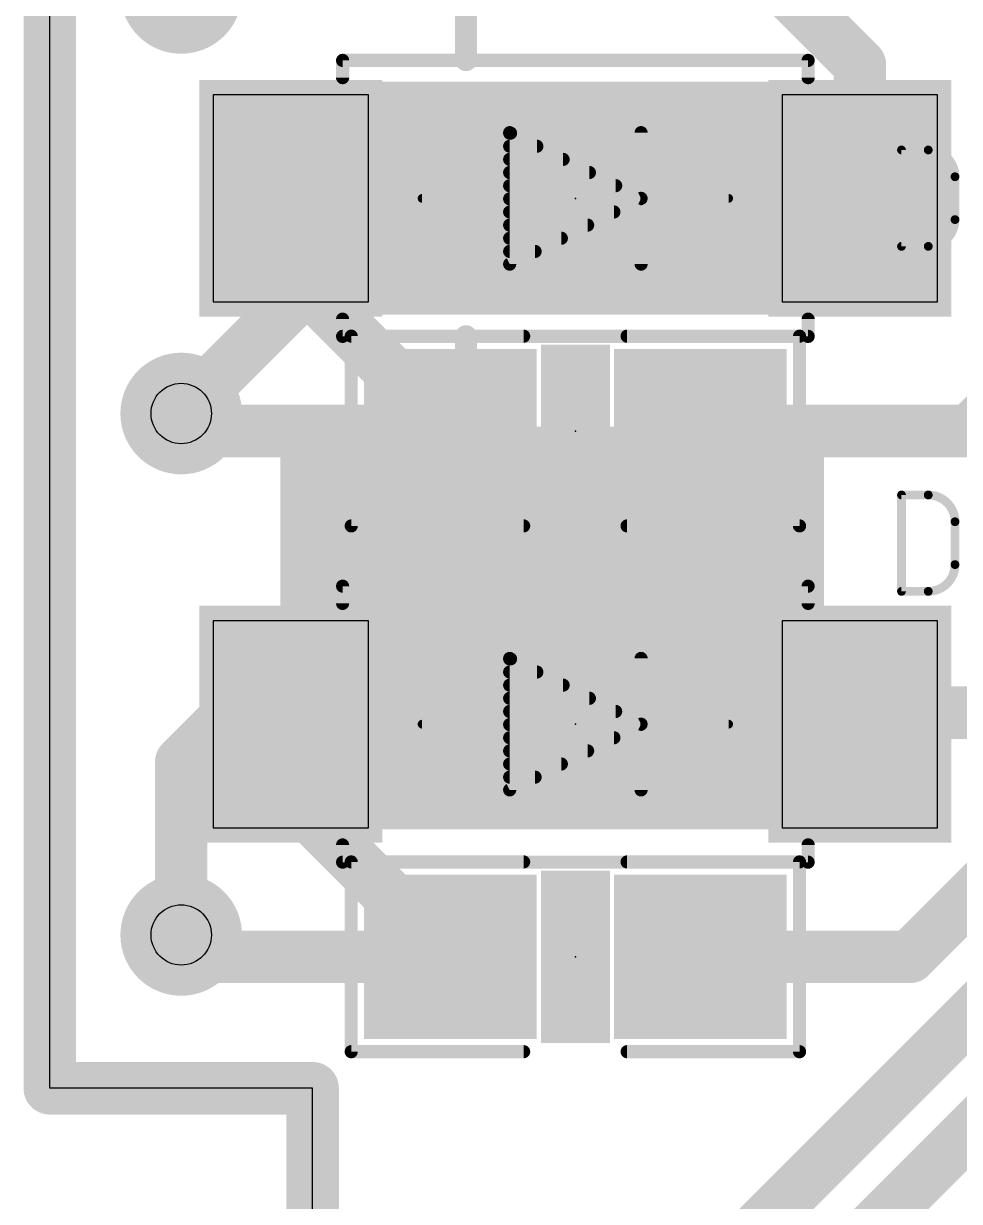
# Model space of a CAD drawing. Extents: x 40.2 to 61.4, y 22.5 to 56.
# Drawn here: x 40.23 to 45.66, y 28.55 to 35.38 of the extents above; entities that cross this region are included whole.
import ezdxf

# ---------------------------------------------------------------- set-up
doc = ezdxf.new("R2010")
doc.units = 0
for name, color, linetype in [('1', 12, 'CONTINUOUS'), ('16', 132, 'CONTINUOUS'), ('18', 122, 'CONTINUOUS'), ('20', 31, 'CONTINUOUS'), ('21', 251, 'CONTINUOUS'), ('22', 251, 'CONTINUOUS'), ('24', 53, 'CONTINUOUS'), ('29', 251, 'CONTINUOUS'), ('30', 251, 'CONTINUOUS'), ('31', 251, 'CONTINUOUS'), ('32', 251, 'CONTINUOUS'), ('42', 132, 'CONTINUOUS'), ('44', 251, 'CONTINUOUS'), ('51', 251, 'CONTINUOUS'), ('52', 251, 'CONTINUOUS')]:
    doc.layers.add(name, color=color, linetype=linetype)

# ---------------------------------------------------------------- blocks, each defined once
blk = doc.blocks.new('RECT')
blk.add_solid([(-0.5, -0.5), (0.5, -0.5), (-0.5, 0.5), (0.5, 0.5)])
blk = doc.blocks.new('ROUNDV')
at = {"const_width": 0.5}
blk.add_lwpolyline([(0, -0.25, 1), (0, 0.25, 1), (0, -0.25)], format="xyb", dxfattribs=at)

msp = doc.modelspace()

# ---------------------------------------------------------------- linework, layer by layer
at = {"layer": '1'}
for points, const_width in [([(40.386, 29.21), (40.386, 51.816)], 0.3048), ([(43.3, 34.37), (42.164, 34.37)], 0.3048), ([(42.164, 34.1376), (42.164, 34.37)], 0.3048), ([(41.148, 33.1216), (42.164, 34.1376)], 0.3048), ([(41.148, 31.1), (42.418, 32.37)], 0.3048), ([(43.3, 32.37), (42.418, 32.37)], 0.1524), ([(41.148, 30.099), (41.148, 31.1)], 0.3048), ([(41.91, 29.21), (40.386, 29.21)], 0.3048), ([(41.91, 22.606), (41.91, 29.21)], 0.3048)]:
    msp.add_lwpolyline(points, dxfattribs=dict(at, const_width=const_width))
for points, const_width in [([(42.164, 34.4462, 1), (42.164, 34.2938)], 0.1524), ([(42.2402, 34.37, 1), (42.0878, 34.37)], 0.1524), ([(43.3, 34.2938, 1), (43.3, 34.4462)], 0.1524), ([(42.2179, 34.0837, 1), (42.1101, 34.1915)], 0.1524), ([(42.0878, 34.1376, 1), (42.2402, 34.1376)], 0.1524), ([(41.0941, 33.1755, 1), (41.2019, 33.0677)], 0.1524), ([(42.4719, 32.3161, 1), (42.3641, 32.4239)], 0.1524), ([(42.418, 32.4081, 1), (42.418, 32.3319)], 0.0762), ([(43.3, 32.3319, 1), (43.3, 32.4081)], 0.0762), ([(41.2242, 31.1, 1), (41.0718, 31.1)], 0.1524), ([(41.0941, 31.1539, 1), (41.2019, 31.0461)], 0.1524), ([(41.0718, 30.099, 1), (41.2242, 30.099)], 0.1524), ([(40.386, 29.2862, 1), (40.386, 29.1338)], 0.1524), ([(41.9862, 29.21, 1), (41.8338, 29.21)], 0.1524), ([(41.91, 29.1338, 1), (41.91, 29.2862)], 0.1524), ([(40.3098, 29.21, 1), (40.4622, 29.21)], 0.1524)]:
    msp.add_lwpolyline(points, format="xyb", dxfattribs=dict(at, const_width=const_width))
at = {"layer": '16'}
for p, q in [((42.234, 34.9687), (41.334, 34.9687)), ((41.334, 34.9687), (41.334, 33.7687)), ((42.234, 34.7687), (42.234, 34.9687)), ((45.534, 34.9687), (44.634, 34.9687)), ((44.634, 34.9687), (44.634, 34.7687)), ((45.534, 33.7687), (45.534, 34.9687)), ((42.234, 33.7687), (42.234, 34.7687)), ((44.634, 34.7687), (44.634, 33.9687)), ((44.634, 33.9687), (44.634, 33.7687)), ((41.334, 33.7687), (42.234, 33.7687)), ((44.634, 33.7687), (45.534, 33.7687)), ((42.234, 31.9207), (41.334, 31.9207)), ((41.334, 31.9207), (41.334, 30.7207)), ((42.234, 31.7207), (42.234, 31.9207)), ((45.534, 31.9207), (44.634, 31.9207)), ((44.634, 31.9207), (44.634, 31.7207)), ((45.534, 30.7207), (45.534, 31.9207)), ((42.234, 30.7207), (42.234, 31.7207)), ((44.634, 31.7207), (44.634, 30.9207)), ((44.634, 30.9207), (44.634, 30.7207)), ((41.334, 30.7207), (42.234, 30.7207)), ((44.634, 30.7207), (45.534, 30.7207))]:
    msp.add_line(p, q, dxfattribs=at)
for points, const_width in [([(40.386, 29.21), (40.386, 51.816)], 0.3048), ([(44.159, 36.068), (45.084, 35.143)], 0.3048), ([(45.084, 35.143), (45.084, 34.3687)], 0.3048), ([(41.784, 34.3687), (41.784, 33.945)], 0.3048), ([(41.784, 33.945), (42.709, 33.02)], 0.3048), ([(46.1518, 33.4535), (45.7183, 33.02)], 0.3048), ([(41.2496, 33.02), (41.148, 33.1216)], 0.3048), ([(42.709, 33.02), (41.2496, 33.02)], 0.3048), ([(45.7183, 33.02), (44.159, 33.02)], 0.3048), ([(48.2524, 32.1634), (43.185, 27.096)], 0.3048), ([(45.374, 29.972), (47.498, 32.095)], 0.3048), ([(48.7286, 31.9718), (44.45, 27.6932)], 0.3048), ([(45.1501, 31.3868), (46.1322, 31.3868)], 0.3048), ([(41.784, 31.3207), (41.784, 30.897)], 0.3048), ([(45.084, 31.3207), (45.1501, 31.3868)], 0.1524), ([(41.784, 30.897), (42.709, 29.972)], 0.3048), ([(41.3512, 29.972), (41.148, 30.099)], 0.3048), ([(42.709, 29.972), (41.3512, 29.972)], 0.3048), ([(44.159, 29.972), (45.374, 29.972)], 0.3048), ([(41.91, 29.21), (40.386, 29.21)], 0.3048), ([(41.91, 22.606), (41.91, 29.21)], 0.3048)]:
    msp.add_lwpolyline(points, dxfattribs=dict(at, const_width=const_width))
for points, const_width in [([(45.1602, 35.143, 1), (45.0078, 35.143)], 0.1524), ([(45.0301, 35.0891, 1), (45.1379, 35.1969)], 0.1524), ([(41.8602, 34.3687, 1), (41.7078, 34.3687)], 0.1524), ([(45.0078, 34.3687, 1), (45.1602, 34.3687)], 0.1524), ([(41.8379, 33.9989, 1), (41.7301, 33.8911)], 0.1524), ([(41.7078, 33.945, 1), (41.8602, 33.945)], 0.1524), ([(41.2019, 33.1755, 1), (41.0941, 33.0677)], 0.1524), ([(41.2496, 33.0962, 1), (41.2496, 32.9438)], 0.1524), ([(41.1957, 32.9661, 1), (41.3035, 33.0739)], 0.1524), ([(42.6551, 32.9661, 1), (42.7629, 33.0739)], 0.1524), ([(42.709, 32.9438, 1), (42.709, 33.0962)], 0.1524), ([(44.159, 33.0962, 1), (44.159, 32.9438)], 0.1524), ([(45.6644, 33.0739, 1), (45.7722, 32.9661)], 0.1524), ([(45.7183, 32.9438, 1), (45.7183, 33.0962)], 0.1524), ([(45.1501, 31.463, 1), (45.1501, 31.3106)], 0.1524), ([(41.8602, 31.3207, 1), (41.7078, 31.3207)], 0.1524), ([(45.177, 31.3598, 1), (45.1231, 31.4137)], 0.0762), ([(45.0571, 31.3477, 1), (45.1109, 31.2938)], 0.0762), ([(41.8379, 30.9509, 1), (41.7301, 30.8431)], 0.1524), ([(41.7078, 30.897, 1), (41.8602, 30.897)], 0.1524), ([(41.1884, 30.1636, 1), (41.1076, 30.0344)], 0.1524), ([(41.3512, 30.0482, 1), (41.3512, 29.8958)], 0.1524), ([(41.3108, 29.9074, 1), (41.3916, 30.0366)], 0.1524), ([(42.709, 29.8958, 1), (42.709, 30.0482)], 0.1524), ([(44.159, 30.0482, 1), (44.159, 29.8958)], 0.1524), ([(45.374, 29.8958, 1), (45.374, 30.0482)], 0.1524), ([(42.6551, 29.9181, 1), (42.7629, 30.0259)], 0.1524), ([(45.3201, 30.0259, 1), (45.4279, 29.9181)], 0.1524), ([(40.386, 29.2862, 1), (40.386, 29.1338)], 0.1524), ([(41.9862, 29.21, 1), (41.8338, 29.21)], 0.1524), ([(41.91, 29.1338, 1), (41.91, 29.2862)], 0.1524), ([(40.3098, 29.21, 1), (40.4622, 29.21)], 0.1524)]:
    msp.add_lwpolyline(points, format="xyb", dxfattribs=dict(at, const_width=const_width))
at = {"layer": '20'}
for p, q in [((40.386, 29.21), (40.386, 51.816)), ((41.91, 29.21), (40.386, 29.21)), ((41.91, 22.606), (41.91, 29.21))]:
    msp.add_line(p, q, dxfattribs=at)
at = {"layer": '21', "const_width": 0.127}
for points in [[(42.8, 35.17), (42.8, 35.57)], [(42.8, 33.17), (42.8, 33.57)], [(42.8, 31.37), (42.8, 31.57)], [(58.8, 31.37), (42.8, 31.37)]]:
    msp.add_lwpolyline(points, dxfattribs=at)
at = {"layer": '21', "const_width": 0.0635}
for points in [[(42.7683, 35.17, 1), (42.8318, 35.17)], [(42.8318, 33.57, 1), (42.7683, 33.57)], [(42.7683, 33.17, 1), (42.8318, 33.17)], [(42.8318, 31.57, 1), (42.7683, 31.57)], [(42.8, 31.4017, 1), (42.8, 31.3383)], [(42.7683, 31.37, 1), (42.8318, 31.37)]]:
    msp.add_lwpolyline(points, format="xyb", dxfattribs=at)
at = {"layer": '22'}
for points, const_width in [([(42.084, 35.1878, 1), (42.084, 35.1497)], 0.0381), ([(42.1031, 35.1687, 1), (42.065, 35.1687)], 0.0381), ([(44.803, 35.1687, 1), (44.7649, 35.1687)], 0.0381), ([(44.784, 35.1497, 1), (44.784, 35.1878)], 0.0381), ([(42.065, 35.0687, 1), (42.1031, 35.0687)], 0.0381), ([(44.7649, 35.0687, 1), (44.803, 35.0687)], 0.0381), ([(44.734, 34.8437, 1), (44.734, 34.8937, 1), (44.734, 34.8437)], 0.05), ([(43.0615, 34.7668, 1), (43.0445, 34.7327)], 0.0381), ([(43.0721, 34.7497, 1), (43.034, 34.7497)], 0.0381), ([(43.053, 34.7662, 1), (43.053, 34.7281)], 0.0381), ([(43.0581, 34.7281, 1), (43.0581, 34.7662)], 0.0381), ([(43.8341, 34.7497, 1), (43.796, 34.7497)], 0.0381), ([(43.053, 34.69, 1), (43.053, 34.6519)], 0.0381), ([(43.2105, 34.6519, 1), (43.2105, 34.69)], 0.0381), ([(43.053, 34.6138, 1), (43.053, 34.5757)], 0.0381), ([(43.3629, 34.5757, 1), (43.3629, 34.6138)], 0.0381), ([(43.053, 34.5376, 1), (43.053, 34.4995)], 0.0381), ([(43.5153, 34.4995, 1), (43.5153, 34.5376)], 0.0381), ([(43.053, 34.4614, 1), (43.053, 34.4233)], 0.0381), ([(43.6677, 34.4233, 1), (43.6677, 34.4614)], 0.0381), ([(42.545, 34.3814, 1), (42.545, 34.356)], 0.0254), ([(43.053, 34.3852, 1), (43.053, 34.3471)], 0.0381), ([(43.8235, 34.3517, 1), (43.8065, 34.3858)], 0.0381), ([(43.8065, 34.3517, 1), (43.8235, 34.3858)], 0.0381), ([(43.8099, 34.3471, 1), (43.8099, 34.3852)], 0.0381), ([(44.323, 34.356, 1), (44.323, 34.3814)], 0.0254), ([(43.053, 34.309, 1), (43.053, 34.2709)], 0.0381), ([(43.6575, 34.2709, 1), (43.6575, 34.309)], 0.0381), ([(43.053, 34.2328, 1), (43.053, 34.1947)], 0.0381), ([(43.5051, 34.1947, 1), (43.5051, 34.2328)], 0.0381), ([(43.053, 34.1566, 1), (43.053, 34.1185)], 0.0381), ([(43.3527, 34.1185, 1), (43.3527, 34.1566)], 0.0381), ([(43.053, 34.0804, 1), (43.053, 34.0423)], 0.0381), ([(43.2003, 34.0423, 1), (43.2003, 34.0804)], 0.0381), ([(43.0445, 34.0048, 1), (43.0615, 33.9707)], 0.0381), ([(43.034, 33.9877, 1), (43.0721, 33.9877)], 0.0381), ([(43.796, 33.9877, 1), (43.8341, 33.9877)], 0.0381), ([(42.1031, 33.6687, 1), (42.065, 33.6687)], 0.0381), ([(44.803, 33.6687, 1), (44.7649, 33.6687)], 0.0381), ([(42.084, 33.5878, 1), (42.084, 33.5497)], 0.0381), ([(42.134, 33.5891, 1), (42.134, 33.551)], 0.0381), ([(42.1531, 33.57, 1), (42.115, 33.57)], 0.0381), ([(43.134, 33.551, 1), (43.134, 33.5891)], 0.0381), ([(43.734, 33.5891, 1), (43.734, 33.551)], 0.0381), ([(44.7531, 33.57, 1), (44.715, 33.57)], 0.0381), ([(44.734, 33.551, 1), (44.734, 33.5891)], 0.0381), ([(44.784, 33.5497, 1), (44.784, 33.5878)], 0.0381), ([(42.065, 33.5687, 1), (42.1031, 33.5687)], 0.0381), ([(44.7649, 33.5687, 1), (44.803, 33.5687)], 0.0381), ([(42.134, 32.489, 1), (42.134, 32.4509)], 0.0381), ([(43.134, 32.4509, 1), (43.134, 32.489)], 0.0381), ([(43.734, 32.489, 1), (43.734, 32.4509)], 0.0381), ([(44.734, 32.4509, 1), (44.734, 32.489)], 0.0381), ([(42.115, 32.47, 1), (42.1531, 32.47)], 0.0381), ([(44.715, 32.47, 1), (44.7531, 32.47)], 0.0381), ([(42.084, 32.1398, 1), (42.084, 32.1017)], 0.0381), ([(42.1031, 32.1207, 1), (42.065, 32.1207)], 0.0381), ([(44.803, 32.1207, 1), (44.7649, 32.1207)], 0.0381), ([(44.784, 32.1017, 1), (44.784, 32.1398)], 0.0381), ([(42.065, 32.0207, 1), (42.1031, 32.0207)], 0.0381), ([(44.7649, 32.0207, 1), (44.803, 32.0207)], 0.0381), ([(44.734, 31.7957, 1), (44.734, 31.8457, 1), (44.734, 31.7957)], 0.05), ([(43.0615, 31.7188, 1), (43.0445, 31.6847)], 0.0381), ([(43.0721, 31.7017, 1), (43.034, 31.7017)], 0.0381), ([(43.053, 31.7183, 1), (43.053, 31.6802)], 0.0381), ([(43.0581, 31.6802, 1), (43.0581, 31.7183)], 0.0381), ([(43.8341, 31.7017, 1), (43.796, 31.7017)], 0.0381), ([(43.053, 31.6421, 1), (43.053, 31.604)], 0.0381), ([(43.2105, 31.604, 1), (43.2105, 31.6421)], 0.0381), ([(43.053, 31.5659, 1), (43.053, 31.5278)], 0.0381), ([(43.3629, 31.5278, 1), (43.3629, 31.5659)], 0.0381), ([(43.053, 31.4897, 1), (43.053, 31.4516)], 0.0381), ([(43.5153, 31.4516, 1), (43.5153, 31.4897)], 0.0381), ([(43.053, 31.4135, 1), (43.053, 31.3754)], 0.0381), ([(43.6677, 31.3754, 1), (43.6677, 31.4135)], 0.0381), ([(42.545, 31.3334, 1), (42.545, 31.308)], 0.0254), ([(43.053, 31.3373, 1), (43.053, 31.2992)], 0.0381), ([(43.8235, 31.3037, 1), (43.8065, 31.3378)], 0.0381), ([(43.8065, 31.3037, 1), (43.8235, 31.3378)], 0.0381), ([(43.8099, 31.2992, 1), (43.8099, 31.3373)], 0.0381), ([(44.323, 31.308, 1), (44.323, 31.3334)], 0.0254), ([(43.053, 31.2611, 1), (43.053, 31.223)], 0.0381), ([(43.6575, 31.223, 1), (43.6575, 31.2611)], 0.0381), ([(43.053, 31.1849, 1), (43.053, 31.1468)], 0.0381), ([(43.5051, 31.1468, 1), (43.5051, 31.1849)], 0.0381), ([(43.053, 31.1087, 1), (43.053, 31.0706)], 0.0381), ([(43.3527, 31.0706, 1), (43.3527, 31.1087)], 0.0381), ([(43.053, 31.0325, 1), (43.053, 30.9944)], 0.0381), ([(43.2003, 30.9944, 1), (43.2003, 31.0325)], 0.0381), ([(43.0445, 30.9568, 1), (43.0615, 30.9227)], 0.0381), ([(43.034, 30.9397, 1), (43.0721, 30.9397)], 0.0381), ([(43.796, 30.9397, 1), (43.8341, 30.9397)], 0.0381), ([(42.1031, 30.6207, 1), (42.065, 30.6207)], 0.0381), ([(44.803, 30.6207, 1), (44.7649, 30.6207)], 0.0381), ([(42.084, 30.5398, 1), (42.084, 30.5017)], 0.0381), ([(42.065, 30.5207, 1), (42.1031, 30.5207)], 0.0381), ([(42.134, 30.5411, 1), (42.134, 30.503)], 0.0381), ([(42.1531, 30.522, 1), (42.115, 30.522)], 0.0381), ([(43.134, 30.503, 1), (43.134, 30.5411)], 0.0381), ([(43.734, 30.5411, 1), (43.734, 30.503)], 0.0381), ([(44.7531, 30.522, 1), (44.715, 30.522)], 0.0381), ([(44.734, 30.503, 1), (44.734, 30.5411)], 0.0381), ([(44.7649, 30.5207, 1), (44.803, 30.5207)], 0.0381), ([(44.784, 30.5017, 1), (44.784, 30.5398)], 0.0381), ([(42.134, 29.4411, 1), (42.134, 29.403)], 0.0381), ([(42.115, 29.422, 1), (42.1531, 29.422)], 0.0381), ([(43.134, 29.403, 1), (43.134, 29.4411)], 0.0381), ([(43.734, 29.4411, 1), (43.734, 29.403)], 0.0381), ([(44.715, 29.422, 1), (44.7531, 29.422)], 0.0381), ([(44.734, 29.403, 1), (44.734, 29.4411)], 0.0381)]:
    msp.add_lwpolyline(points, format="xyb", dxfattribs=dict(at, const_width=const_width))
for points, const_width in [([(44.784, 35.1687), (42.084, 35.1687)], 0.0762), ([(42.084, 35.1687), (42.084, 35.0687)], 0.0762), ([(44.784, 35.0687), (44.784, 35.1687)], 0.0762), ([(43.053, 33.9877), (43.053, 34.7497)], 0.0762), ([(43.053, 34.7497), (43.815, 34.3687)], 0.0762), ([(43.053, 34.7472), (43.0581, 34.7472)], 0.0762), ([(43.815, 33.9877), (43.815, 34.7497)], 0.0762), ([(43.053, 34.671), (43.2105, 34.671)], 0.0762), ([(43.053, 34.5948), (43.3629, 34.5948)], 0.0762), ([(43.053, 34.5186), (43.5153, 34.5186)], 0.0762), ([(43.053, 34.4424), (43.6677, 34.4424)], 0.0762), ([(42.545, 34.3687), (44.323, 34.3687)], 0.0508), ([(43.815, 34.3687), (43.053, 33.9877)], 0.0762), ([(43.053, 34.3662), (43.8099, 34.3662)], 0.0762), ([(43.053, 34.29), (43.6575, 34.29)], 0.0762), ([(43.053, 34.2138), (43.5051, 34.2138)], 0.0762), ([(43.053, 34.1376), (43.3527, 34.1376)], 0.0762), ([(43.053, 34.0614), (43.2003, 34.0614)], 0.0762), ([(42.084, 33.6687), (42.084, 33.5687)], 0.0762), ([(44.784, 33.5687), (44.784, 33.6687)], 0.0762), ([(42.084, 33.5687), (44.784, 33.5687)], 0.0762), ([(42.134, 32.47), (42.134, 33.57)], 0.0762), ([(42.134, 33.57), (43.134, 33.57)], 0.0762), ([(44.734, 33.57), (43.734, 33.57)], 0.0762), ([(44.734, 32.47), (44.734, 33.57)], 0.0762), ([(43.134, 32.47), (42.134, 32.47)], 0.0762), ([(43.734, 32.47), (44.734, 32.47)], 0.0762), ([(44.784, 32.1207), (42.084, 32.1207)], 0.0762), ([(42.084, 32.1207), (42.084, 32.0207)], 0.0762), ([(44.784, 32.0207), (44.784, 32.1207)], 0.0762), ([(43.053, 30.9397), (43.053, 31.7017)], 0.0762), ([(43.053, 31.7017), (43.815, 31.3207)], 0.0762), ([(43.053, 31.6992), (43.0581, 31.6992)], 0.0762), ([(43.815, 30.9397), (43.815, 31.7017)], 0.0762), ([(43.053, 31.623), (43.2105, 31.623)], 0.0762), ([(43.053, 31.5468), (43.3629, 31.5468)], 0.0762), ([(43.053, 31.4706), (43.5153, 31.4706)], 0.0762), ([(43.053, 31.3944), (43.6677, 31.3944)], 0.0762), ([(42.545, 31.3207), (44.323, 31.3207)], 0.0508), ([(43.815, 31.3207), (43.053, 30.9397)], 0.0762), ([(43.053, 31.3182), (43.8099, 31.3182)], 0.0762), ([(43.053, 31.242), (43.6575, 31.242)], 0.0762), ([(43.053, 31.1658), (43.5051, 31.1658)], 0.0762), ([(43.053, 31.0896), (43.3527, 31.0896)], 0.0762), ([(43.053, 31.0134), (43.2003, 31.0134)], 0.0762), ([(42.084, 30.6207), (42.084, 30.5207)], 0.0762), ([(44.784, 30.5207), (44.784, 30.6207)], 0.0762), ([(42.084, 30.5207), (44.784, 30.5207)], 0.0762), ([(42.134, 29.422), (42.134, 30.522)], 0.0762), ([(42.134, 30.522), (43.134, 30.522)], 0.0762), ([(44.734, 30.522), (43.734, 30.522)], 0.0762), ([(44.734, 29.422), (44.734, 30.522)], 0.0762), ([(43.134, 29.422), (42.134, 29.422)], 0.0762), ([(43.734, 29.422), (44.734, 29.422)], 0.0762)]:
    msp.add_lwpolyline(points, dxfattribs=dict(at, const_width=const_width))
at = {"layer": '24'}
for p in [(43.434, 34.3687), (43.434, 33.02), (43.434, 31.3207), (43.434, 29.972)]:
    msp.add_point(p, dxfattribs=at)
at = {"layer": '44'}
for centre in [(41.148, 33.1216), (41.148, 30.099)]:
    msp.add_circle(centre, 0.175, dxfattribs=at)
at = {"layer": '51', "const_width": 0.0508}
for points in [[(45.3254, 34.0906), (45.3254, 34.6494)], [(45.3254, 34.6494), (45.4806, 34.6494)], [(45.6358, 34.4942), (45.6358, 34.2458)], [(45.4806, 34.0906), (45.3254, 34.0906)], [(45.3254, 32.0906), (45.3254, 32.6494)], [(45.3254, 32.6494), (45.4806, 32.6494)], [(45.6358, 32.4942), (45.6358, 32.2458)], [(45.4806, 32.0906), (45.3254, 32.0906)]]:
    msp.add_lwpolyline(points, dxfattribs=at)
at = {"layer": '51'}
for points, const_width in [([(45.3381, 34.6494, 1), (45.3127, 34.6494)], 0.0254), ([(45.3254, 34.6621, 1), (45.3254, 34.6367)], 0.0254), ([(45.6358, 34.4942, 0.4142), (45.4806, 34.6494)], 0.0508), ([(45.4806, 34.6621, 1), (45.4806, 34.6367)], 0.0254), ([(45.4806, 34.6367, 1), (45.4806, 34.6621)], 0.0254), ([(45.6485, 34.4942, 1), (45.6231, 34.4942)], 0.0254), ([(45.6231, 34.4942, 1), (45.6485, 34.4942)], 0.0254), ([(45.4806, 34.0906, 0.4142), (45.6358, 34.2458)], 0.0508), ([(45.6485, 34.2458, 1), (45.6231, 34.2458)], 0.0254), ([(45.6231, 34.2458, 1), (45.6485, 34.2458)], 0.0254), ([(45.3254, 34.1033, 1), (45.3254, 34.0779)], 0.0254), ([(45.3127, 34.0906, 1), (45.3381, 34.0906)], 0.0254), ([(45.4806, 34.1033, 1), (45.4806, 34.0779)], 0.0254), ([(45.4806, 34.0779, 1), (45.4806, 34.1033)], 0.0254), ([(45.3381, 32.6494, 1), (45.3127, 32.6494)], 0.0254), ([(45.3254, 32.6621, 1), (45.3254, 32.6367)], 0.0254), ([(45.6358, 32.4942, 0.4142), (45.4806, 32.6494)], 0.0508), ([(45.4806, 32.6621, 1), (45.4806, 32.6367)], 0.0254), ([(45.4806, 32.6367, 1), (45.4806, 32.6621)], 0.0254), ([(45.6485, 32.4942, 1), (45.6231, 32.4942)], 0.0254), ([(45.6231, 32.4942, 1), (45.6485, 32.4942)], 0.0254), ([(45.4806, 32.0906, 0.4142), (45.6358, 32.2458)], 0.0508), ([(45.6485, 32.2458, 1), (45.6231, 32.2458)], 0.0254), ([(45.6231, 32.2458, 1), (45.6485, 32.2458)], 0.0254), ([(45.3254, 32.1033, 1), (45.3254, 32.0779)], 0.0254), ([(45.3127, 32.0906, 1), (45.3381, 32.0906)], 0.0254), ([(45.4806, 32.1033, 1), (45.4806, 32.0779)], 0.0254), ([(45.4806, 32.0779, 1), (45.4806, 32.1033)], 0.0254)]:
    msp.add_lwpolyline(points, format="xyb", dxfattribs=dict(at, const_width=const_width))
at = {"layer": '52', "const_width": 0.0381}
for points in [[(42.084, 35.1878, 1), (42.084, 35.1497)], [(42.1031, 35.1687, 1), (42.065, 35.1687)], [(44.803, 35.1687, 1), (44.7649, 35.1687)], [(44.784, 35.1497, 1), (44.784, 35.1878)], [(42.084, 33.5878, 1), (42.084, 33.5497)], [(44.784, 33.5497, 1), (44.784, 33.5878)], [(42.065, 33.5687, 1), (42.1031, 33.5687)], [(44.7649, 33.5687, 1), (44.803, 33.5687)], [(42.084, 32.1398, 1), (42.084, 32.1017)], [(42.1031, 32.1207, 1), (42.065, 32.1207)], [(44.803, 32.1207, 1), (44.7649, 32.1207)], [(44.784, 32.1017, 1), (44.784, 32.1398)], [(42.084, 30.5398, 1), (42.084, 30.5017)], [(42.065, 30.5207, 1), (42.1031, 30.5207)], [(44.7649, 30.5207, 1), (44.803, 30.5207)], [(44.784, 30.5017, 1), (44.784, 30.5398)]]:
    msp.add_lwpolyline(points, format="xyb", dxfattribs=at)
at = {"layer": '52', "const_width": 0.0762}
for points in [[(44.784, 35.1687), (42.084, 35.1687)], [(42.084, 35.1687), (42.084, 33.5687)], [(44.784, 33.5687), (44.784, 35.1687)], [(42.084, 33.5687), (44.784, 33.5687)], [(44.784, 32.1207), (42.084, 32.1207)], [(42.084, 32.1207), (42.084, 30.5207)], [(44.784, 30.5207), (44.784, 32.1207)], [(42.084, 30.5207), (44.784, 30.5207)]]:
    msp.add_lwpolyline(points, dxfattribs=at)

# ---------------------------------------------------------------- block references
at = {"layer": '1', "xscale": 3, "yscale": 1.2, "rotation": 180}
for p in [(43.3, 34.37), (43.3, 32.37)]:
    msp.add_blockref('RECT', p, dxfattribs=at)
at = {"layer": '16'}
for p, xscale, yscale in [((41.784, 34.3687), 0.91, 1.22), ((45.084, 34.3687), 0.91, 1.22), ((42.709, 33.02), 0.85, 0.8), ((44.159, 33.02), 0.85, 0.8), ((41.784, 31.3207), 0.91, 1.22), ((45.084, 31.3207), 0.91, 1.22), ((42.709, 29.972), 0.85, 0.8), ((44.159, 29.972), 0.85, 0.8)]:
    msp.add_blockref('RECT', p, dxfattribs=dict(at, xscale=xscale, yscale=yscale))
at = {"layer": '18', "xscale": 0.7056, "yscale": 0.7056}
for p in [(41.148, 35.56), (41.148, 35.56), (41.148, 33.1216), (41.148, 33.1216), (41.148, 30.099), (41.148, 30.099)]:
    msp.add_blockref('ROUNDV', p, dxfattribs=at)
at = {"layer": '29', "xscale": 3.1524, "yscale": 1.3524, "rotation": 180}
for p in [(43.3, 34.37), (43.3, 32.37)]:
    msp.add_blockref('RECT', p, dxfattribs=at)
at = {"layer": '30'}
for p, xscale, yscale in [((41.784, 34.3687), 1.0624, 1.3724), ((45.084, 34.3687), 1.0624, 1.3724), ((42.709, 33.02), 1.0024, 0.9524), ((44.159, 33.02), 1.0024, 0.9524), ((41.784, 31.3207), 1.0624, 1.3724), ((45.084, 31.3207), 1.0624, 1.3724), ((42.709, 29.972), 1.0024, 0.9524), ((44.159, 29.972), 1.0024, 0.9524)]:
    msp.add_blockref('RECT', p, dxfattribs=dict(at, xscale=xscale, yscale=yscale))
at = {"layer": '30', "xscale": 0.4}
for p in [(43.434, 33.02), (43.434, 29.972)]:
    msp.add_blockref('RECT', p, dxfattribs=at)
at = {"layer": '31', "xscale": 3, "yscale": 1.2, "rotation": 180}
for p in [(43.3, 34.37), (43.3, 32.37)]:
    msp.add_blockref('RECT', p, dxfattribs=at)
at = {"layer": '32'}
for p, xscale, yscale in [((41.784, 34.3687), 0.91, 1.22), ((45.084, 34.3687), 0.91, 1.22), ((42.709, 33.02), 0.85, 0.8), ((44.159, 33.02), 0.85, 0.8), ((41.784, 31.3207), 0.91, 1.22), ((45.084, 31.3207), 0.91, 1.22), ((42.709, 29.972), 0.85, 0.8), ((44.159, 29.972), 0.85, 0.8)]:
    msp.add_blockref('RECT', p, dxfattribs=dict(at, xscale=xscale, yscale=yscale))
at = {"layer": '42', "xscale": 2.4, "yscale": 1.22}
for p in [(43.434, 34.3687), (43.434, 31.3207)]:
    msp.add_blockref('RECT', p, dxfattribs=at)

doc.saveas('drawing.dxf')
